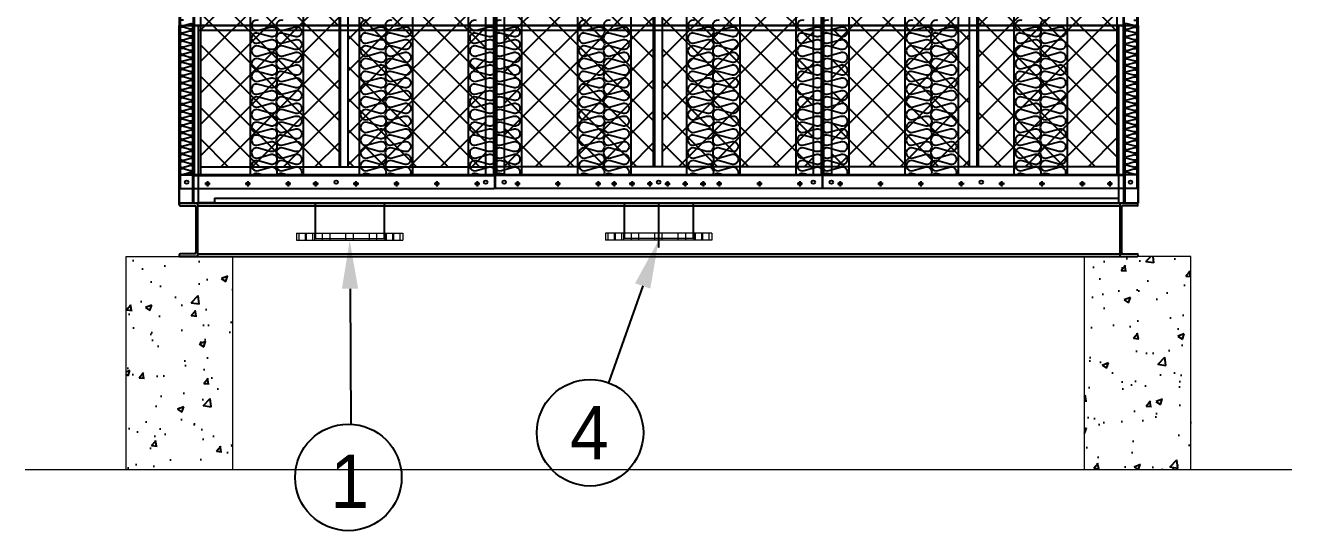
# Model space of a CAD drawing. Header units: millimetres. Extents: x 2376 to 31783, y 3878 to 24674.
# Drawn here: x 20665 to 24231, y 9159 to 10582 of the extents above; entities that cross this region are included whole.
import ezdxf
from ezdxf.enums import TextEntityAlignment as Align

# ---------------------------------------------------------------- set-up
doc = ezdxf.new("R2010")
doc.units = ezdxf.units.MM
doc.linetypes.add('CENTER', pattern=[2, 1.25, -0.25, 0.25, -0.25])
for name, color, linetype in [('center', 1, 'CENTER'), ('SMS', 220, 'Continuous'), ('SSL', 7, 'Continuous'), ('냉각탑', 4, 'Continuous'), ('냉각탑_dim', 1, 'Continuous'), ('냉각탑_text', 3, 'Continuous'), ('냉각탑_찬넬방진', 1, 'Continuous')]:
    doc.layers.add(name, color=color, linetype=linetype)
doc.styles.add('돋움', font='Dotum.ttf')

# ---------------------------------------------------------------- blocks, each defined once
blk = doc.blocks.new('SP 200RT')
at = {"color": 7}
for p, q in [((-109298.6, -79919.9), (-109298.6, -82797.9)), ((-109148.6, -79919.9), (-109148.6, -82797.9))]:
    blk.add_line(p, q, dxfattribs=at)
blk.add_line((-109148.6, -82797.9), (-109298.6, -82797.9))
at = {"layer": 'SMS', "color": 5}
for points in [[(-109275.2, -82363.9, 1.449198), (-109275.2, -82390.8), (-109242.3, -82381.9, -0.524856), (-109222.8, -82395.3, -0.524856), (-109242.3, -82408.8), (-109275.2, -82399.9, 1.449198), (-109275.2, -82426.7), (-109242.3, -82417.8, -0.524856), (-109222.8, -82431.2, -0.524856), (-109242.3, -82444.7), (-109275.2, -82435.8, 1.449198), (-109275.2, -82462.6), (-109242.3, -82453.7, -0.524856), (-109222.8, -82467.2, -0.524856), (-109242.3, -82480.6), (-109275.2, -82471.7, 1.449198), (-109275.2, -82498.5), (-109242.3, -82489.6, -0.524856), (-109222.8, -82503.1, -0.524856), (-109242.3, -82516.5), (-109275.2, -82507.6, 1.449198), (-109275.2, -82534.4), (-109242.3, -82525.5, -0.524856), (-109222.8, -82539, -0.524856), (-109242.3, -82552.4), (-109275.2, -82543.5, 1.449198), (-109275.2, -82570.4), (-109242.3, -82561.5, -0.524856), (-109222.8, -82574.9, -0.524856), (-109242.3, -82588.3), (-109275.2, -82579.4, 1.449198), (-109275.2, -82606.3), (-109242.3, -82597.4, -0.524856), (-109222.8, -82610.8, -0.524856), (-109242.3, -82624.2), (-109275.2, -82615.3, 1.449198), (-109275.2, -82642.2), (-109242.3, -82633.3, -0.524856), (-109222.8, -82646.7, -0.524856), (-109242.3, -82660.1), (-109275.2, -82651.2, 1.449198), (-109275.2, -82678.1), (-109242.3, -82669.2, -0.524856), (-109222.8, -82682.6, -0.524856), (-109242.3, -82696), (-109275.2, -82687.1, 1.449198), (-109275.2, -82714), (-109242.3, -82705.1, -0.524856), (-109222.8, -82718.5, -0.524856), (-109242.3, -82732), (-109275.2, -82723, 1.449198), (-109275.2, -82749.9), (-109242.3, -82741, -0.524856), (-109222.8, -82754.4, -0.524856), (-109242.3, -82767.9), (-109275.2, -82759, 1.449198), (-109275.2, -82785.8), (-109242.3, -82776.9, -0.524856), (-109222.8, -82790.3, -0.1385), (-109224.9, -82797.9, -0.1385)], [(-109205.5, -82363.9, 1.449198), (-109205.5, -82390.8), (-109172.6, -82381.9, -0.524856), (-109153.2, -82395.3, -0.524856), (-109172.6, -82408.8), (-109205.5, -82399.9, 1.449198), (-109205.5, -82426.7), (-109172.6, -82417.8, -0.524856), (-109153.2, -82431.2, -0.524856), (-109172.6, -82444.7), (-109205.5, -82435.8, 1.449198), (-109205.5, -82462.6), (-109172.6, -82453.7, -0.524856), (-109153.2, -82467.2, -0.524856), (-109172.6, -82480.6), (-109205.5, -82471.7, 1.449198), (-109205.5, -82498.5), (-109172.6, -82489.6, -0.524856), (-109153.2, -82503.1, -0.524856), (-109172.6, -82516.5), (-109205.5, -82507.6, 1.449198), (-109205.5, -82534.4), (-109172.6, -82525.5, -0.524856), (-109153.2, -82539, -0.524856), (-109172.6, -82552.4), (-109205.5, -82543.5, 1.449198), (-109205.5, -82570.4), (-109172.6, -82561.5, -0.524856), (-109153.2, -82574.9, -0.524856), (-109172.6, -82588.3), (-109205.5, -82579.4, 1.449198), (-109205.5, -82606.3), (-109172.6, -82597.4, -0.524856), (-109153.2, -82610.8, -0.524856), (-109172.6, -82624.2), (-109205.5, -82615.3, 1.449198), (-109205.5, -82642.2), (-109172.6, -82633.3, -0.524856), (-109153.2, -82646.7, -0.524856), (-109172.6, -82660.1), (-109205.5, -82651.2, 1.449198), (-109205.5, -82678.1), (-109172.6, -82669.2, -0.524856), (-109153.2, -82682.6, -0.524856), (-109172.6, -82696), (-109205.5, -82687.1, 1.449198), (-109205.5, -82714), (-109172.6, -82705.1, -0.524856), (-109153.2, -82718.5, -0.524856), (-109172.6, -82732), (-109205.5, -82723, 1.449198), (-109205.5, -82749.9), (-109172.6, -82741, -0.524856), (-109153.2, -82754.4, -0.524856), (-109172.6, -82767.9), (-109205.5, -82759, 1.449198), (-109205.5, -82785.8), (-109172.6, -82776.9, -0.524856), (-109153.2, -82790.3, -0.1385), (-109155.3, -82797.9, -0.1385)], [(-109264.1, -82797.9), (-109275.2, -82794.9, 0.287554), (-109290.1, -82797.9)], [(-109194.5, -82797.9), (-109205.5, -82794.9, 0.287554), (-109220.5, -82797.9)]]:
    blk.add_lwpolyline(points, format="xyb", dxfattribs=at)
blk = doc.blocks.new('SCR 175')
at = {"ltscale": 500}
h = blk.add_hatch(dxfattribs=at)
h.set_pattern_fill('ANSI37', color=251, scale=500)
h.set_pattern_definition([(45, (-126957.33, -95385.714), (-44.19417, 44.19417), []), (135, (-126957.33, -95385.714), (-44.19417, -44.19417), [])])
h.paths.add_polyline_path([(-99395.3, -82774.9), (-99004.8, -82774.9), (-99004.8, -79941.9), (-99395.3, -79941.9)])
h = blk.add_hatch(dxfattribs=at)
h.set_pattern_fill('ANSI37', color=251, scale=500)
h.set_pattern_definition([(45, (-126780.33, -95385.714), (-44.19417, 44.19417), []), (135, (-126780.33, -95385.714), (-44.19417, -44.19417), [])])
h.paths.add_polyline_path([(-98591.9, -79941.9), (-98979.8, -79941.9), (-98979.8, -82774.9), (-98591.9, -82774.9)])
h = blk.add_hatch(dxfattribs=at)
h.set_pattern_fill('ANSI37', color=251, scale=500)
h.set_pattern_definition([(45, (-127132.43, -95385.714), (-44.19417, 44.19417), []), (135, (-127132.43, -95385.714), (-44.19417, -44.19417), [])])
h.paths.add_polyline_path([(-98539.6, -82774.9), (-98119.8, -82774.9), (-98119.8, -79941.9), (-98539.6, -79941.9)])
h = blk.add_hatch(dxfattribs=at)
h.set_pattern_fill('ANSI37', color=251, scale=500)
h.set_pattern_definition([(45, (-127082.43, -95385.714), (-44.19417, 44.19417), []), (135, (-127082.43, -95385.714), (-44.19417, -44.19417), [])])
h.paths.add_polyline_path([(-97669.3, -79941.9), (-98094.8, -79941.9), (-98094.8, -82774.9), (-97669.3, -82774.9)])
h = blk.add_hatch(dxfattribs=at)
h.set_pattern_fill('ANSI37', color=251, scale=500)
h.set_pattern_definition([(45, (-127077.43, -95385.714), (-44.19417, 44.19417), []), (135, (-127077.43, -95385.714), (-44.19417, -44.19417), [])])
h.paths.add_polyline_path([(-97618.2, -82774.9), (-97230.2, -82774.9), (-97230.2, -79941.9), (-97618.2, -79941.9)])
h = blk.add_hatch(dxfattribs=at)
h.set_pattern_fill('ANSI37', color=251, scale=500)
h.set_pattern_definition([(45, (-127254.93, -95385.714), (-44.19417, 44.19417), []), (135, (-127254.93, -95385.714), (-44.19417, -44.19417), [])])
h.paths.add_polyline_path([(-96814.3, -79941.9), (-97205.2, -79941.9), (-97205.2, -82774.9), (-96814.3, -82774.9)])
at = {"color": 251, "ltscale": 500}
for p, q in [((-99451.8, -79880.4), (-99451.8, -82836.4)), ((-98566.8, -79880.4), (-98566.8, -82836.4)), ((-98564.8, -79880.4), (-98564.8, -82836.4)), ((-97644.2, -79880.4), (-97644.2, -82836.4)), ((-97643.3, -79880.4), (-97643.3, -82836.4)), ((-96757.8, -79880.4), (-96757.8, -82836.4)), ((-99415.3, -79916.9), (-99415.3, -82799.9)), ((-99412.8, -79919.4), (-99412.8, -82797.4)), ((-99395.3, -79919.4), (-99395.3, -82797.4)), ((-98591.9, -79919.4), (-98591.9, -82797.4)), ((-98569.9, -79919.4), (-98569.9, -82797.4)), ((-98561.6, -79919.4), (-98561.6, -82797.4)), ((-98539.6, -79919.4), (-98539.6, -82797.4)), ((-97669.3, -79919.4), (-97669.3, -82797.4)), ((-97647.3, -79919.4), (-97647.3, -82797.4)), ((-97640.2, -79919.4), (-97640.2, -82797.4)), ((-97618.2, -79919.4), (-97618.2, -82797.4)), ((-96814.3, -79919.4), (-96814.3, -82797.4)), ((-96796.8, -79919.4), (-96796.8, -82797.4)), ((-96794.3, -79916.9), (-96794.3, -82799.9)), ((-99004.8, -79941.9), (-99004.8, -82774.9)), ((-99001.8, -79941.9), (-99001.8, -82774.9)), ((-98979.8, -79941.9), (-98979.8, -82774.9)), ((-98119.8, -79941.9), (-98119.8, -82774.9)), ((-98116.8, -79941.9), (-98116.8, -82774.9)), ((-98094.8, -79941.9), (-98094.8, -82774.9)), ((-97230.2, -79941.9), (-97230.2, -82774.9)), ((-97208.2, -79941.9), (-97208.2, -82774.9)), ((-97205.2, -79941.9), (-97205.2, -82774.9)), ((-99451.8, -82797.4), (-98566.8, -82797.4)), ((-99415.3, -82799.9), (-98566.8, -82799.9)), ((-99395.3, -82774.9), (-98566.8, -82774.9)), ((-97644.2, -82774.9), (-98564.8, -82774.9)), ((-97644.2, -82797.4), (-98564.8, -82797.4)), ((-97644.2, -82799.9), (-98564.8, -82799.9)), ((-96814.3, -82774.9), (-97643.3, -82774.9)), ((-96757.8, -82797.4), (-97643.3, -82797.4)), ((-96794.3, -82799.9), (-97643.3, -82799.9)), ((-99451.8, -82836.4), (-98566.8, -82836.4)), ((-99450.8, -82836.4), (-98566.8, -82836.4)), ((-97644.2, -82836.4), (-98564.8, -82836.4)), ((-97644.2, -82836.4), (-98564.8, -82836.4)), ((-96758.8, -82836.4), (-97643.3, -82836.4)), ((-96757.8, -82836.4), (-97643.3, -82836.4))]:
    blk.add_line(p, q, dxfattribs=at)
for centre in [(-99433.8, -82818.4), (-99012.8, -82818.4), (-98591.8, -82818.4), (-98539.8, -82818.4), (-98104.8, -82818.4), (-97669.2, -82818.4), (-97618.3, -82818.4), (-97196.2, -82818.4), (-96775.8, -82818.4)]:
    blk.add_circle(centre, 5, dxfattribs=at)
blk = doc.blocks.new('2')
for p, q in [((21098.3, 13081.2), (21098.3, 10081.2)), ((23798.3, 13081.2), (23798.3, 10081.2)), ((21098.3, 10581.1), (21098.3, 10251.2)), ((21098.3, 10081.6), (21098.3, 10581.1)), ((21098.3, 10581.1), (21136.5, 10581.1)), ((21136.5, 10081.6), (21136.5, 10581.1)), ((21138.3, 10081.6), (21138.3, 10581.1)), ((21138.3, 10581.1), (23759.2, 10581.1)), ((23758.3, 10581.1), (21138.3, 10581.1)), ((21138.3, 10581.1), (21138.3, 10081.6)), ((21151.9, 10581.1), (21151.9, 10081.6)), ((23744.6, 10567.5), (21151.9, 10567.5)), ((23744.6, 10081.6), (23744.6, 10581.1)), ((23758.3, 10081.6), (23758.3, 10581.1)), ((23759.2, 10581.1), (23759.2, 10081.6)), ((23761, 10581.1), (23799.2, 10581.1)), ((23761, 10581.1), (23761, 10081.6)), ((23799.2, 10581.1), (23799.2, 10251.2)), ((23799.2, 10581.1), (23799.2, 10081.6)), ((21197.4, 10095.2), (23744.6, 10095.2)), ((21197.4, 10095.2), (21197.4, 10081.6)), ((23799.2, 10081.6), (21098.3, 10081.6)), ((21098.3, 10081.2), (22953.3, 10081.2)), ((21138.3, 10081.6), (23758.3, 10081.6)), ((21151.9, 10083.4), (21197.4, 10083.4)), ((23798.3, 10081.2), (22953.3, 10081.2)), ((22953.3, 10081.2), (23798.3, 10081.2))]:
    blk.add_line(p, q)
at = {"color": 7}
for p, q in [((21098.3, 13081.2), (21098.3, 10081.2)), ((21140.3, 13081.2), (21140.3, 10161.2)), ((23756.3, 13081.2), (23756.3, 10161.2)), ((23798.3, 13081.2), (23798.3, 10081.2)), ((23798.3, 10161.2), (21098.3, 10161.2)), ((21098.3, 10081.2), (22953.3, 10081.2)), ((23798.3, 10081.2), (22953.3, 10081.2)), ((23798.3, 10081.2), (22953.3, 10081.2))]:
    blk.add_line(p, q, dxfattribs=at)
at = {"ltscale": 500}
blk.add_line((21098.3, 10081.6), (21428.3, 10081.6), dxfattribs=at)
at = {"color": 7, "lineweight": 15}
for p, q in [((21480.1, 10081.6), (21480.1, 9996.7)), ((21481.9, 10081.6), (21481.9, 9981.2)), ((21674.6, 10081.6), (21674.6, 9981.2)), ((21676.5, 10081.6), (21676.5, 9996.7)), ((22350.1, 10081.6), (22350.1, 9996.7)), ((22351.9, 10081.6), (22351.9, 9981.2)), ((22544.6, 10081.6), (22544.6, 9981.2)), ((22546.5, 10081.6), (22546.5, 9996.7)), ((21428.3, 9996.7), (21578.3, 9996.7)), ((21428.3, 9996.7), (21428.3, 9976.7)), ((21436, 9976.7), (21436, 9996.7)), ((21453.7, 9976.7), (21453.7, 9996.7)), ((21453.7, 9976.7), (21453.7, 9996.7)), ((21456.9, 9976.7), (21456.9, 9996.7)), ((21474.6, 9976.7), (21474.6, 9996.7)), ((21474.6, 9976.7), (21474.6, 9996.7)), ((21479.2, 9996.7), (21479.2, 9976.7)), ((21480.1, 9996.7), (21480.1, 9981.2)), ((21501.9, 9976.7), (21501.9, 9996.7)), ((21501.9, 9976.7), (21501.9, 9996.7)), ((21522.8, 9976.7), (21522.8, 9996.7)), ((21522.8, 9976.7), (21522.8, 9996.7)), ((21567.8, 9976.7), (21567.8, 9996.7)), ((21567.8, 9976.7), (21567.8, 9996.7)), ((21578.3, 9996.7), (21728.3, 9996.7)), ((21588.7, 9976.7), (21588.7, 9996.7)), ((21588.7, 9976.7), (21588.7, 9996.7)), ((21633.7, 9976.7), (21633.7, 9996.7)), ((21633.7, 9976.7), (21633.7, 9996.7)), ((21654.6, 9976.7), (21654.6, 9996.7)), ((21654.6, 9976.7), (21654.6, 9996.7)), ((21676.5, 9996.7), (21676.5, 9981.2)), ((21677.4, 9996.7), (21677.4, 9976.7)), ((21682, 9976.7), (21682, 9996.7)), ((21682, 9976.7), (21682, 9996.7)), ((21699.6, 9976.7), (21699.6, 9996.7)), ((21702.9, 9976.7), (21702.9, 9996.7)), ((21702.9, 9976.7), (21702.9, 9996.7)), ((21720.5, 9976.7), (21720.5, 9996.7)), ((21728.3, 9996.7), (21728.3, 9976.7)), ((22448.3, 9996.7), (22298.3, 9996.7)), ((22298.3, 9996.7), (22298.3, 9976.7)), ((22306, 9976.7), (22306, 9996.7)), ((22323.7, 9976.7), (22323.7, 9996.7)), ((22323.7, 9976.7), (22323.7, 9996.7)), ((22326.9, 9976.7), (22326.9, 9996.7)), ((22344.6, 9976.7), (22344.6, 9996.7)), ((22344.6, 9976.7), (22344.6, 9996.7)), ((22349.2, 9996.7), (22349.2, 9976.7)), ((22350.1, 9996.7), (22350.1, 9981.2)), ((22371.9, 9976.7), (22371.9, 9996.7)), ((22371.9, 9976.7), (22371.9, 9996.7)), ((22392.8, 9976.7), (22392.8, 9996.7)), ((22392.8, 9976.7), (22392.8, 9996.7)), ((22437.8, 9976.7), (22437.8, 9996.7)), ((22437.8, 9976.7), (22437.8, 9996.7)), ((22598.3, 9996.7), (22448.3, 9996.7)), ((22458.7, 9976.7), (22458.7, 9996.7)), ((22458.7, 9976.7), (22458.7, 9996.7)), ((22503.7, 9976.7), (22503.7, 9996.7)), ((22503.7, 9976.7), (22503.7, 9996.7)), ((22524.6, 9976.7), (22524.6, 9996.7)), ((22524.6, 9976.7), (22524.6, 9996.7)), ((22546.5, 9996.7), (22546.5, 9981.2)), ((22547.4, 9996.7), (22547.4, 9976.7)), ((22552, 9976.7), (22552, 9996.7)), ((22552, 9976.7), (22552, 9996.7)), ((22569.6, 9976.7), (22569.6, 9996.7)), ((22572.9, 9976.7), (22572.9, 9996.7)), ((22572.9, 9976.7), (22572.9, 9996.7)), ((22590.5, 9976.7), (22590.5, 9996.7)), ((22598.3, 9996.7), (22598.3, 9976.7)), ((21428.3, 9976.7), (21578.3, 9976.7)), ((21480.1, 9981.2), (21578.3, 9981.2)), ((21578.3, 9981.2), (21676.5, 9981.2)), ((21578.3, 9981.2), (21674.6, 9981.2)), ((21578.3, 9976.7), (21728.3, 9976.7)), ((22448.3, 9976.7), (22298.3, 9976.7)), ((22448.3, 9981.2), (22350.1, 9981.2)), ((22448.3, 9981.2), (22351.9, 9981.2)), ((22546.5, 9981.2), (22448.3, 9981.2)), ((22598.3, 9976.7), (22448.3, 9976.7))]:
    blk.add_line(p, q, dxfattribs=at)
for centre in [(21177.8, 10135.8), (21291.5, 10135.8), (21405.1, 10135.8), (21482.4, 10135.8), (21596, 10135.8), (21709.6, 10135.8), (21823.3, 10135.8), (21936.9, 10135.8), (22050.5, 10135.8), (22164.2, 10135.8), (22277.8, 10135.8), (22323.3, 10135.8), (22373.3, 10135.8), (22423.3, 10135.8), (22473.3, 10135.8), (22523.3, 10135.8), (22573.3, 10135.8), (22618.7, 10135.8), (22732.4, 10135.8), (22846, 10135.8), (22959.6, 10135.8), (23073.3, 10135.8), (23186.9, 10135.8), (23300.5, 10135.8), (23414.2, 10135.8), (23527.8, 10135.8), (23641.5, 10135.8), (23718.7, 10135.8)]:
    blk.add_circle(centre, 4.09)
at = {"layer": 'center'}
for p, q in [((21185.5, 10135.8), (21170.1, 10135.8)), ((21177.8, 10143.5), (21177.8, 10128)), ((21299.2, 10135.8), (21283.7, 10135.8)), ((21291.5, 10143.5), (21291.5, 10128)), ((21412.8, 10135.8), (21397.4, 10135.8)), ((21405.1, 10143.5), (21405.1, 10128)), ((21490.1, 10135.8), (21474.6, 10135.8)), ((21482.4, 10143.5), (21482.4, 10128)), ((21603.7, 10135.8), (21588.3, 10135.8)), ((21596, 10143.5), (21596, 10128)), ((21717.4, 10135.8), (21701.9, 10135.8)), ((21709.6, 10143.5), (21709.6, 10128)), ((21831, 10135.8), (21815.5, 10135.8)), ((21823.3, 10143.5), (21823.3, 10128)), ((21944.6, 10135.8), (21929.2, 10135.8)), ((21936.9, 10143.5), (21936.9, 10128)), ((22058.3, 10135.8), (22042.8, 10135.8)), ((22050.5, 10143.5), (22050.5, 10128)), ((22171.9, 10135.8), (22156.5, 10135.8)), ((22164.2, 10143.5), (22164.2, 10128)), ((22285.5, 10135.8), (22270.1, 10135.8)), ((22277.8, 10143.5), (22277.8, 10128)), ((22331, 10135.8), (22315.5, 10135.8)), ((22323.3, 10143.5), (22323.3, 10128)), ((22381, 10135.8), (22365.5, 10135.8)), ((22373.3, 10143.5), (22373.3, 10128)), ((22431, 10135.8), (22415.5, 10135.8)), ((22423.3, 10143.5), (22423.3, 10128)), ((22465.5, 10135.8), (22481, 10135.8)), ((22473.3, 10143.5), (22473.3, 10128)), ((22515.5, 10135.8), (22531, 10135.8)), ((22523.3, 10143.5), (22523.3, 10128)), ((22565.5, 10135.8), (22581, 10135.8)), ((22573.3, 10143.5), (22573.3, 10128)), ((22626.5, 10135.8), (22611, 10135.8)), ((22618.7, 10143.5), (22618.7, 10128)), ((22740.1, 10135.8), (22724.6, 10135.8)), ((22732.4, 10143.5), (22732.4, 10128)), ((22853.7, 10135.8), (22838.3, 10135.8)), ((22846, 10143.5), (22846, 10128)), ((22967.4, 10135.8), (22951.9, 10135.8)), ((22959.6, 10143.5), (22959.6, 10128)), ((23081, 10135.8), (23065.5, 10135.8)), ((23073.3, 10143.5), (23073.3, 10128)), ((23194.6, 10135.8), (23179.2, 10135.8)), ((23186.9, 10143.5), (23186.9, 10128)), ((23308.3, 10135.8), (23292.8, 10135.8)), ((23300.5, 10143.5), (23300.5, 10128)), ((23421.9, 10135.8), (23406.5, 10135.8)), ((23414.2, 10143.5), (23414.2, 10128)), ((23535.5, 10135.8), (23520.1, 10135.8)), ((23527.8, 10143.5), (23527.8, 10128)), ((23649.2, 10135.8), (23633.7, 10135.8)), ((23641.5, 10143.5), (23641.5, 10128)), ((23726.5, 10135.8), (23711, 10135.8)), ((23718.7, 10143.5), (23718.7, 10128)), ((22448.3, 10081.6), (22448.3, 9955.5))]:
    blk.add_line(p, q, dxfattribs=at)
at = {"layer": 'SMS', "color": 5, "elevation": 0}
for points in [[(21110, 10596.4, 1.449198), (21110, 10581.5), (21128.3, 10586.4, -0.524856), (21139.1, 10578.9, -0.524856), (21128.3, 10571.5), (21110, 10576.4, 1.449198), (21110, 10561.5), (21128.3, 10566.5, -0.524856), (21139.1, 10559, -0.524856), (21128.3, 10551.5), (21110, 10556.5, 1.449198), (21110, 10541.6), (21128.3, 10546.5, -0.524856), (21139.1, 10539, -0.524856), (21128.3, 10531.6), (21110, 10536.5, 1.449198), (21110, 10521.6), (21128.3, 10526.6, -0.524856), (21139.1, 10519.1, -0.524856), (21128.3, 10511.6), (21110, 10516.6, 1.449198), (21110, 10501.7), (21128.3, 10506.6, -0.524856), (21139.1, 10499.1, -0.524856), (21128.3, 10491.7), (21110, 10496.6, 1.449198), (21110, 10481.7), (21128.3, 10486.7, -0.524856), (21139.1, 10479.2, -0.524856), (21128.3, 10471.7), (21110, 10476.7, 1.449198), (21110, 10461.8), (21128.3, 10466.7, -0.524856), (21139.1, 10459.2, -0.524856), (21128.3, 10451.8), (21110, 10456.7, 1.449198), (21110, 10441.8), (21128.3, 10446.8, -0.524856), (21139.1, 10439.3, -0.524856), (21128.3, 10431.8), (21110, 10436.8, 1.449198), (21110, 10421.9), (21128.3, 10426.8, -0.524856), (21139.1, 10419.3, -0.524856), (21128.3, 10411.9), (21110, 10416.8, 1.449198), (21110, 10401.9), (21128.3, 10406.9, -0.524856), (21139.1, 10399.4, -0.524856), (21128.3, 10391.9), (21110, 10396.9, 1.449198), (21110, 10382), (21128.3, 10386.9, -0.524856), (21139.1, 10379.4, -0.524856), (21128.3, 10372), (21110, 10376.9, 1.449198), (21110, 10362), (21128.3, 10367, -0.524856), (21139.1, 10359.5, -0.524856), (21128.3, 10352), (21110, 10357, 1.449198), (21110, 10342.1), (21128.3, 10347, -0.524856), (21139.1, 10339.5, -0.524856), (21128.3, 10332.1), (21110, 10337, 1.449198), (21110, 10322.1), (21128.3, 10327.1, -0.524856), (21139.1, 10319.6, -0.524856), (21128.3, 10312.1), (21110, 10317.1, 1.449198), (21110, 10302.2), (21128.3, 10307.1, -0.524856), (21139.1, 10299.6, -0.524856), (21128.3, 10292.2), (21110, 10297.1, 1.449198), (21110, 10282.2), (21128.3, 10287.2, -0.524856), (21139.1, 10279.7, -0.524856), (21128.3, 10272.2), (21110, 10277.2, 1.449198), (21110, 10262.3), (21128.3, 10267.2, -0.524856), (21139.1, 10259.7, -0.524856), (21128.3, 10252.3), (21110, 10257.2, 1.449198), (21110, 10242.3), (21128.3, 10247.3, -0.524856), (21139.1, 10239.8, -0.524856), (21128.3, 10232.3), (21110, 10237.3, 1.449198), (21110, 10222.4), (21128.3, 10227.3, -0.524856), (21139.1, 10219.8, -0.524856), (21128.3, 10212.4), (21110, 10217.3, 1.449198), (21110, 10202.4), (21128.3, 10207.4, -0.524856), (21139.1, 10199.9, -0.417249), (21131.1, 10191.9)], [(23786.5, 10596.4, -1.449198), (23786.5, 10581.5), (23768.2, 10586.4, 0.524856), (23757.4, 10578.9, 0.524856), (23768.2, 10571.5), (23786.5, 10576.4, -1.449198), (23786.5, 10561.5), (23768.2, 10566.5, 0.524856), (23757.4, 10559, 0.524856), (23768.2, 10551.5), (23786.5, 10556.5, -1.449198), (23786.5, 10541.6), (23768.2, 10546.5, 0.524856), (23757.4, 10539, 0.524856), (23768.2, 10531.6), (23786.5, 10536.5, -1.449198), (23786.5, 10521.6), (23768.2, 10526.6, 0.524856), (23757.4, 10519.1, 0.524856), (23768.2, 10511.6), (23786.5, 10516.6, -1.449198), (23786.5, 10501.7), (23768.2, 10506.6, 0.524856), (23757.4, 10499.1, 0.524856), (23768.2, 10491.7), (23786.5, 10496.6, -1.449198), (23786.5, 10481.7), (23768.2, 10486.7, 0.524856), (23757.4, 10479.2, 0.524856), (23768.2, 10471.7), (23786.5, 10476.7, -1.449198), (23786.5, 10461.8), (23768.2, 10466.7, 0.524856), (23757.4, 10459.2, 0.524856), (23768.2, 10451.8), (23786.5, 10456.7, -1.449198), (23786.5, 10441.8), (23768.2, 10446.8, 0.524856), (23757.4, 10439.3, 0.524856), (23768.2, 10431.8), (23786.5, 10436.8, -1.449198), (23786.5, 10421.9), (23768.2, 10426.8, 0.524856), (23757.4, 10419.3, 0.524856), (23768.2, 10411.9), (23786.5, 10416.8, -1.449198), (23786.5, 10401.9), (23768.2, 10406.9, 0.524856), (23757.4, 10399.4, 0.524856), (23768.2, 10391.9), (23786.5, 10396.9, -1.449198), (23786.5, 10382), (23768.2, 10386.9, 0.524856), (23757.4, 10379.4, 0.524856), (23768.2, 10372), (23786.5, 10376.9, -1.449198), (23786.5, 10362), (23768.2, 10367, 0.524856), (23757.4, 10359.5, 0.524856), (23768.2, 10352), (23786.5, 10357, -1.449198), (23786.5, 10342.1), (23768.2, 10347, 0.524856), (23757.4, 10339.5, 0.524856), (23768.2, 10332.1), (23786.5, 10337, -1.449198), (23786.5, 10322.1), (23768.2, 10327.1, 0.524856), (23757.4, 10319.6, 0.524856), (23768.2, 10312.1), (23786.5, 10317.1, -1.449198), (23786.5, 10302.2), (23768.2, 10307.1, 0.524856), (23757.4, 10299.6, 0.524856), (23768.2, 10292.2), (23786.5, 10297.1, -1.449198), (23786.5, 10282.2), (23768.2, 10287.2, 0.524856), (23757.4, 10279.7, 0.524856), (23768.2, 10272.2), (23786.5, 10277.2, -1.449198), (23786.5, 10262.3), (23768.2, 10267.2, 0.524856), (23757.4, 10259.7, 0.524856), (23768.2, 10252.3), (23786.5, 10257.2, -1.449198), (23786.5, 10242.3), (23768.2, 10247.3, 0.524856), (23757.4, 10239.8, 0.524856), (23768.2, 10232.3), (23786.5, 10237.3, -1.449198), (23786.5, 10222.4), (23768.2, 10227.3, 0.524856), (23757.4, 10219.8, 0.524856), (23768.2, 10212.4), (23786.5, 10217.3, -1.449198), (23786.5, 10202.4), (23768.2, 10207.4, 0.524856), (23757.4, 10199.9, 0.417249), (23765.5, 10191.9)], [(21099.5, 10207.9, 0.446849), (21110, 10202.4), (21128.3, 10207.4, -0.524856), (21139.1, 10199.9, -0.524856), (21128.3, 10192.4), (21110, 10197.4, 1.449198), (21110, 10182.5), (21128.3, 10187.4, -0.524856), (21139.1, 10179.9, -0.524856), (21128.3, 10172.5), (21110, 10177.4, 1.449198), (21110, 10162.5), (21128.3, 10167.5, -0.476486), (21139, 10161.2, -0.476486)], [(23797.1, 10207.9, -0.446849), (23786.5, 10202.4), (23768.2, 10207.4, 0.524856), (23757.4, 10199.9, 0.524856), (23768.2, 10192.4), (23786.5, 10197.4, -1.449198), (23786.5, 10182.5), (23768.2, 10187.4, 0.524856), (23757.4, 10179.9, 0.524856), (23768.2, 10172.5), (23786.5, 10177.4, -1.449198), (23786.5, 10162.5), (23768.2, 10167.5, 0.476486), (23757.5, 10161.2, 0.476486)]]:
    blk.add_lwpolyline(points, format="xyb", dxfattribs=at)
at = {"layer": 'SSL'}
for p, q in [((21526.5, 10081.6), (21330.1, 10081.6)), ((23469.2, 10081.6), (23799.2, 10081.6))]:
    blk.add_line(p, q, dxfattribs=at)
at = {"layer": '냉각탑'}
blk.add_line((21098.3, 10081.6), (23798.3, 10081.6), dxfattribs=at)
at = {"layer": '냉각탑_찬넬방진', "ltscale": 150}
for p, q in [((21098.3, 10077), (21098.3, 10081.6)), ((21098.3, 10077), (21098.3, 10081.6)), ((21098.3, 10081.6), (21149.6, 10081.6)), ((21101.4, 10073.9), (21141.4, 10073.9)), ((21101.4, 10073.9), (21141.4, 10073.9)), ((21144.5, 10070.8), (21144.5, 9942)), ((21149.6, 10081.6), (21149.6, 9931.2)), ((21149.6, 10081.6), (23798.3, 10081.6)), ((21098.3, 9935.8), (21098.3, 9931.2)), ((21149.6, 9931.2), (21098.3, 9931.2)), ((21141.4, 9938.9), (21101.4, 9938.9))]:
    blk.add_line(p, q, dxfattribs=at)
at = {"layer": '냉각탑_찬넬방진', "ltscale": 30}
for p, q in [((21149.6, 10073.9), (23747, 10073.9)), ((23798.3, 10081.6), (23747, 10081.6)), ((23798.3, 10081.6), (23747, 10081.6)), ((23798.3, 10081.6), (23747, 10081.6)), ((23747, 10081.6), (23747, 9931.2)), ((23798.3, 10081.6), (23747, 10081.6)), ((23752.1, 10070.8), (23752.1, 9942)), ((23795.2, 10073.9), (23755.2, 10073.9)), ((23795.2, 10073.9), (23755.2, 10073.9)), ((23798.3, 10077), (23798.3, 10081.6)), ((23798.3, 10077), (23798.3, 10081.6)), ((21149.6, 9938.9), (23795.2, 9938.9)), ((21149.6, 9931.2), (23798.3, 9931.2)), ((23747, 9931.2), (23798.3, 9931.2)), ((23755.2, 9938.9), (23795.2, 9938.9)), ((23798.3, 9935.8), (23798.3, 9931.2))]:
    blk.add_line(p, q, dxfattribs=at)
blk.add_lwpolyline([(21098.3, 9935.8), (21098.3, 9931.2), (23798.3, 9931.2)], dxfattribs=at)
at = {"layer": '냉각탑_찬넬방진', "ltscale": 150}
for centre, start, end in [((21101.4, 10077), 180, 270), ((21101.4, 10077), 180, 270), ((21141.4, 10070.8), 0, 90), ((21141.4, 10070.8), 0, 90), ((21101.4, 9935.8), 90, 180), ((21141.4, 9942), 270, 0)]:
    blk.add_arc(centre, 3.08, start, end, dxfattribs=at)
at = {"layer": '냉각탑_찬넬방진', "ltscale": 30}
for centre, start, end in [((23755.2, 10070.8), 90, 180), ((23755.2, 10070.8), 90, 180), ((23795.2, 10077), 270, 0), ((23795.2, 10077), 270, 0), ((23755.2, 9942), 180, 270), ((23795.2, 9935.8), 0, 90)]:
    blk.add_arc(centre, 3.08, start, end, dxfattribs=at)
for name, p in [('SCR 175', (120553, 92958.6)), ('SP 200RT', (130596.2, 92959.1)), ('SP 200RT', (130903.6, 92959.1)), ('SP 200RT', (131210.9, 92959.1)), ('SP 200RT', (131518.2, 92959.1)), ('SP 200RT', (131825.6, 92959.1)), ('SP 200RT', (132132.9, 92959.1)), ('SP 200RT', (132440.2, 92959.1)), ('SP 200RT', (132747.6, 92959.1))]:
    blk.add_blockref(name, p)

msp = doc.modelspace()

# ---------------------------------------------------------------- hatches: boundary and pattern name
h = msp.add_hatch()
h.set_pattern_fill('AR-CONC', color=4)
h.set_pattern_definition([(50, (-844203.67, -338408.72), (182.18467, -15.939086), [19.05, -209.55]), (355, (-844203.67, -338408.72), (-35.24342, 191.056845), [15.24, -167.640584]), (100.451445, (-844188.48, -338410.05), (146.941247, 175.117752), [16.19001, -178.090245]), (46.1842, (-844203.67, -338357.92), (271.07904, -42.04233), [28.575, -314.325]), (96.635558, (-844181.08, -338361.42), (237.404134, 247.426125), [24.28502, -267.13561]), (351.18415, (-844203.67, -338357.92), (237.40413, 247.426125), [22.85997, -251.45973]), (21, (-844178.27, -338370.62), (151.614391, -102.265198), [19.05, -209.55]), (326, (-844178.27, -338370.62), (61.80203, 184.187966), [15.24, -167.64]), (71.451445, (-844165.63, -338379.14), (213.41642, 81.92277), [16.19001, -178.089938]), (37.5, (-844203.666, -338408.72), (3.0886033, 84.555039), [0, -165.608, 0, -170.18, 0, -168.275]), (7.5, (-844203.67, -338408.72), (66.8196625, 100.180575), [0, -97.028, 0, -161.798, 0, -64.135]), (327.5, (-844260.31, -338408.72), (135.590595, -5.728744), [0, -63.5, 0, -198.12, 0, -262.89]), (317.5, (-844285.71, -338408.72), (148.129181, 25.426491), [0, -82.55, 0, -131.572, 0, -186.69])])
h.paths.add_polyline_path([(21248.3, 9931.2), (20948.3, 9931.2), (20948.3, 9331.2), (21248.3, 9331.2)])
h = msp.add_hatch()
h.set_pattern_fill('AR-CONC', color=4)
h.set_pattern_definition([(50, (-844429.85, -338408.72), (182.18467, -15.939086), [19.05, -209.55]), (355, (-844429.85, -338408.72), (-35.24342, 191.056845), [15.24, -167.640584]), (100.451445, (-844414.67, -338410.05), (146.941247, 175.117752), [16.19001, -178.090245]), (46.1842, (-844429.85, -338357.92), (271.07904, -42.04233), [28.575, -314.325]), (96.635558, (-844407.26, -338361.42), (237.404134, 247.426125), [24.28502, -267.13561]), (351.18415, (-844429.85, -338357.92), (237.40413, 247.426125), [22.85997, -251.45973]), (21, (-844404.45, -338370.62), (151.614391, -102.265198), [19.05, -209.55]), (326, (-844404.45, -338370.62), (61.80203, 184.187966), [15.24, -167.64]), (71.451445, (-844391.82, -338379.14), (213.41642, 81.92277), [16.19001, -178.089938]), (37.5, (-844429.85, -338408.72), (3.0886033, 84.555039), [0, -165.608, 0, -170.18, 0, -168.275]), (7.5, (-844429.85, -338408.72), (66.8196625, 100.180575), [0, -97.028, 0, -161.798, 0, -64.135]), (327.5, (-844486.494, -338408.72), (135.590595, -5.728744), [0, -63.5, 0, -198.12, 0, -262.89]), (317.5, (-844511.9, -338408.72), (148.129181, 25.426491), [0, -82.55, 0, -131.572, 0, -186.69])])
h.paths.add_polyline_path([(23647.1, 9931.2), (23947.1, 9931.2), (23947.1, 9331.2), (23647.1, 9331.2)])

# ---------------------------------------------------------------- linework, layer by layer
at = {"lineweight": 5}
msp.add_line((20664.7, 9331.2), (24231.1, 9331.2), dxfattribs=at)
for points in [[(20948.3, 9331.2), (20948.3, 9931.2), (21248.3, 9931.2), (21248.3, 9331.2)], [(23947.1, 9331.2), (23947.1, 9931.2), (23647.1, 9931.2), (23647.1, 9331.2)]]:
    msp.add_lwpolyline(points, dxfattribs=at)
at = {"layer": '냉각탑_dim', "linetype": 'ByBlock', "lineweight": -2}
for points in [[(22403.4, 9847.9), (22307.5, 9575.2)], [(21579.2, 9840.3), (21581.6, 9458.6)]]:
    msp.add_lwpolyline(points, dxfattribs=at)
for centre in [(22255.3, 9434.5), (21574.5, 9308.7)]:
    msp.add_circle(centre, 150, dxfattribs=at)
at = {"layer": '냉각탑_dim'}
for points in [[(21601.9, 9840.5), (21578.3, 9976.7), (21556.4, 9840.2)], [(22381.9, 9855.4), (22448.3, 9976.7), (22424.9, 9840.4)]]:
    msp.add_solid(points, dxfattribs=at)

# ---------------------------------------------------------------- block references
msp.add_blockref('2', (0, 0))

# ---------------------------------------------------------------- texts
at = {"layer": '냉각탑_text', "style": '돋움'}
for s, p in [('4', (22253.5, 9434.7)), ('1', (21578.4, 9297.8))]:
    msp.add_text(s, height=150, dxfattribs=at).set_placement(p, align=Align.MIDDLE_CENTER)

doc.saveas('drawing.dxf')
